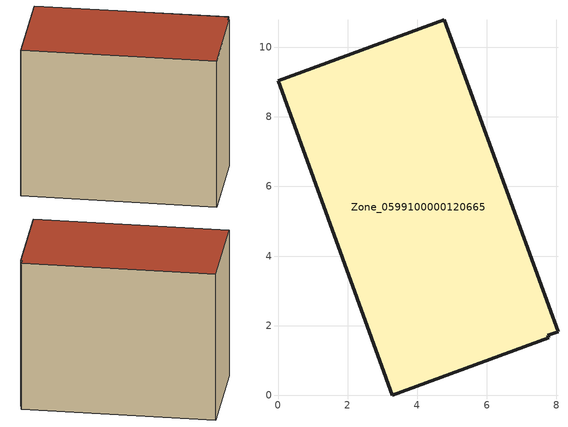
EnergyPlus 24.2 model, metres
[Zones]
Zone_0599100000120665
 floor ground (C_G): 3.29,0 0,9.03 4.78,10.79 8.04,1.82 7.75,1.72 7.78,1.65 z0
 wall outside (C_F): 0,9.03 3.29,0 7.78,1.65 7.75,1.72 8.04,1.82 4.78,10.79 0,9.03 z0:7.84
 roof outside (C_R): 8.04,1.82 4.78,10.79 0,9.03 3.29,0 7.78,1.65 7.75,1.72 z7.84
[BUILDING]
Pand.0599100000120665: North Axis=0; Terrain=City; Loads Convergence Tolerance Value=0.04; Temperature Convergence Tolerance Value=0.4; Solar Distribution=FullExterior; Maximum Number of Warmup Days=25; Minimum Number of Warmup Days=1
[Site:Location]
Rotterdam.The.Hague.AP_ZH_NLD Design_Conditions: Latitude=51.96; Longitude=4.45; Time Zone=1; Elevation=-4.5
[SITE:GROUNDTEMPERATURE:BUILDINGSURFACE]
18, 18, 18, 18, 18, 18, 18, 18, 18, 18, 18, 18
[MATERIAL] Thermal Absorptance=0.9; Solar Absorptance=0.7; Visible Absorptance=0.7
Name | Roughness | Thickness | Conductivity | Density | Specific Heat
G.TI.1975-1991 | MediumSmooth | 0.15 | 0.288461 | 540 | 1210
F.TI.1975-1991 | Rough | 0.3 | 0.230769 | 1920 | 840
R.TI.1975-1991 | MediumRough | 0.2 | 0.153846 | 1500 | 1000
[CONSTRUCTION]
C_G: G.TI.1975-1991
C_F: F.TI.1975-1991
C_R: R.TI.1975-1991
[ZONE]
Zone_0599100000120665: Type=1; Multiplier=1; Ceiling Height=Autocalculate; Volume=Autocalculate; Floor Area=autocalculate; Part of Total Floor Area=Yes
[ZONEINFILTRATION:DESIGNFLOWRATE]
Infil_Zone_0599100000120665: Zone or ZoneList or Space or SpaceList=Zone_0599100000120665; Schedule=AlwaysOn; Design Flow Rate Calculation Method=Flow/Area; Flow Rate per Floor Area=0.003; Constant Term Coefficient=1; Temperature Term Coefficient=0; Velocity Term Coefficient=0; Velocity Squared Term Coefficient=0
[HVACTEMPLATE:ZONE:IDEALLOADSAIRSYSTEM]
Zone_0599100000120665: Maximum Heating Supply Air Temperature=50; Minimum Cooling Supply Air Temperature=13; Maximum Heating Supply Air Humidity Ratio=0.0156; Minimum Cooling Supply Air Humidity Ratio=0.0077; Heating Limit=NoLimit; Cooling Limit=NoLimit; Dehumidification Control Type=ConstantSensibleHeatRatio; Cooling Sensible Heat Ratio=0.7; Dehumidification Setpoint=60; Humidification Control Type=None; Humidification Setpoint=30; Outdoor Air Method=None; Outdoor Air Flow Rate per Person=0.00944; Outdoor Air Flow Rate per Zone Floor Area=0; Outdoor Air Flow Rate per Zone=0; Demand Controlled Ventilation Type=None; Outdoor Air Economizer Type=NoEconomizer; Heat Recovery Type=None; Sensible Heat Recovery Effectiveness=0.7; Latent Heat Recovery Effectiveness=0.65
[ZONECONTROL:THERMOSTAT]
ThermostatControl_Zone_0599100000120665: Zone or ZoneList=Zone_0599100000120665; Control Type Schedule=DualSetpointControlType; Control 1=Thermostat_Zone_0599100000120665; Temperature Difference Between Cutout And Setpoint=0
[THERMOSTATSETPOINT:DUALSETPOINT]
Thermostat_Zone_0599100000120665: Heating Setpoint Temperature Schedule=HeatingSetpoint_Zone_0599100000120665; Cooling Setpoint Temperature Schedule=CoolingSetpoint_Zone_0599100000120665
[SCHEDULE:COMPACT]
HeatingSetpoint_Zone_0599100000120665: Through: 12/31, For: AllDays, Until: 24:00, 21
CoolingSetpoint_Zone_0599100000120665: Through: 12/31, For: AllDays, Until: 24:00, 24
DualSetpointControlType: Through: 12/31, For: AllDays, Until: 24:00, 4
AlwaysOn: Through: 12/31, For: AllDays, Until: 24:00, 1
